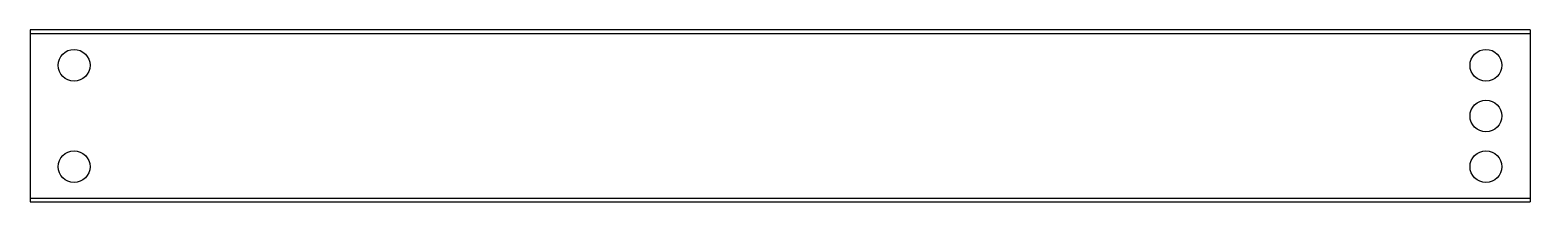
# Model space of a CAD drawing. Header units: millimetres. Extents: x -1700 to 0, y -66 to 129.
import ezdxf

# ---------------------------------------------------------------- set-up
doc = ezdxf.new("R2010")
doc.units = ezdxf.units.MM

msp = doc.modelspace()

# ---------------------------------------------------------------- linework, layer by layer
at = {"color": 7, "linetype": 'Continuous', "lineweight": 25}
for p, q in [((-1700, 129.3), (-1700, -65.7)), ((0, 129.3), (-1700, 129.3)), ((-1700, 125.3), (0, 125.3)), ((0, 129.3), (0, -65.7)), ((0, -61.7), (-1700, -61.7)), ((-1700, -65.7), (0, -65.7))]:
    msp.add_line(p, q, dxfattribs=at)
for centre in [(-1650, 89.3), (-50, 89.3), (-50, 31.8), (-1650, -25.7), (-50, -25.7)]:
    msp.add_circle(centre, 18, dxfattribs=at)

doc.saveas('drawing.dxf')
